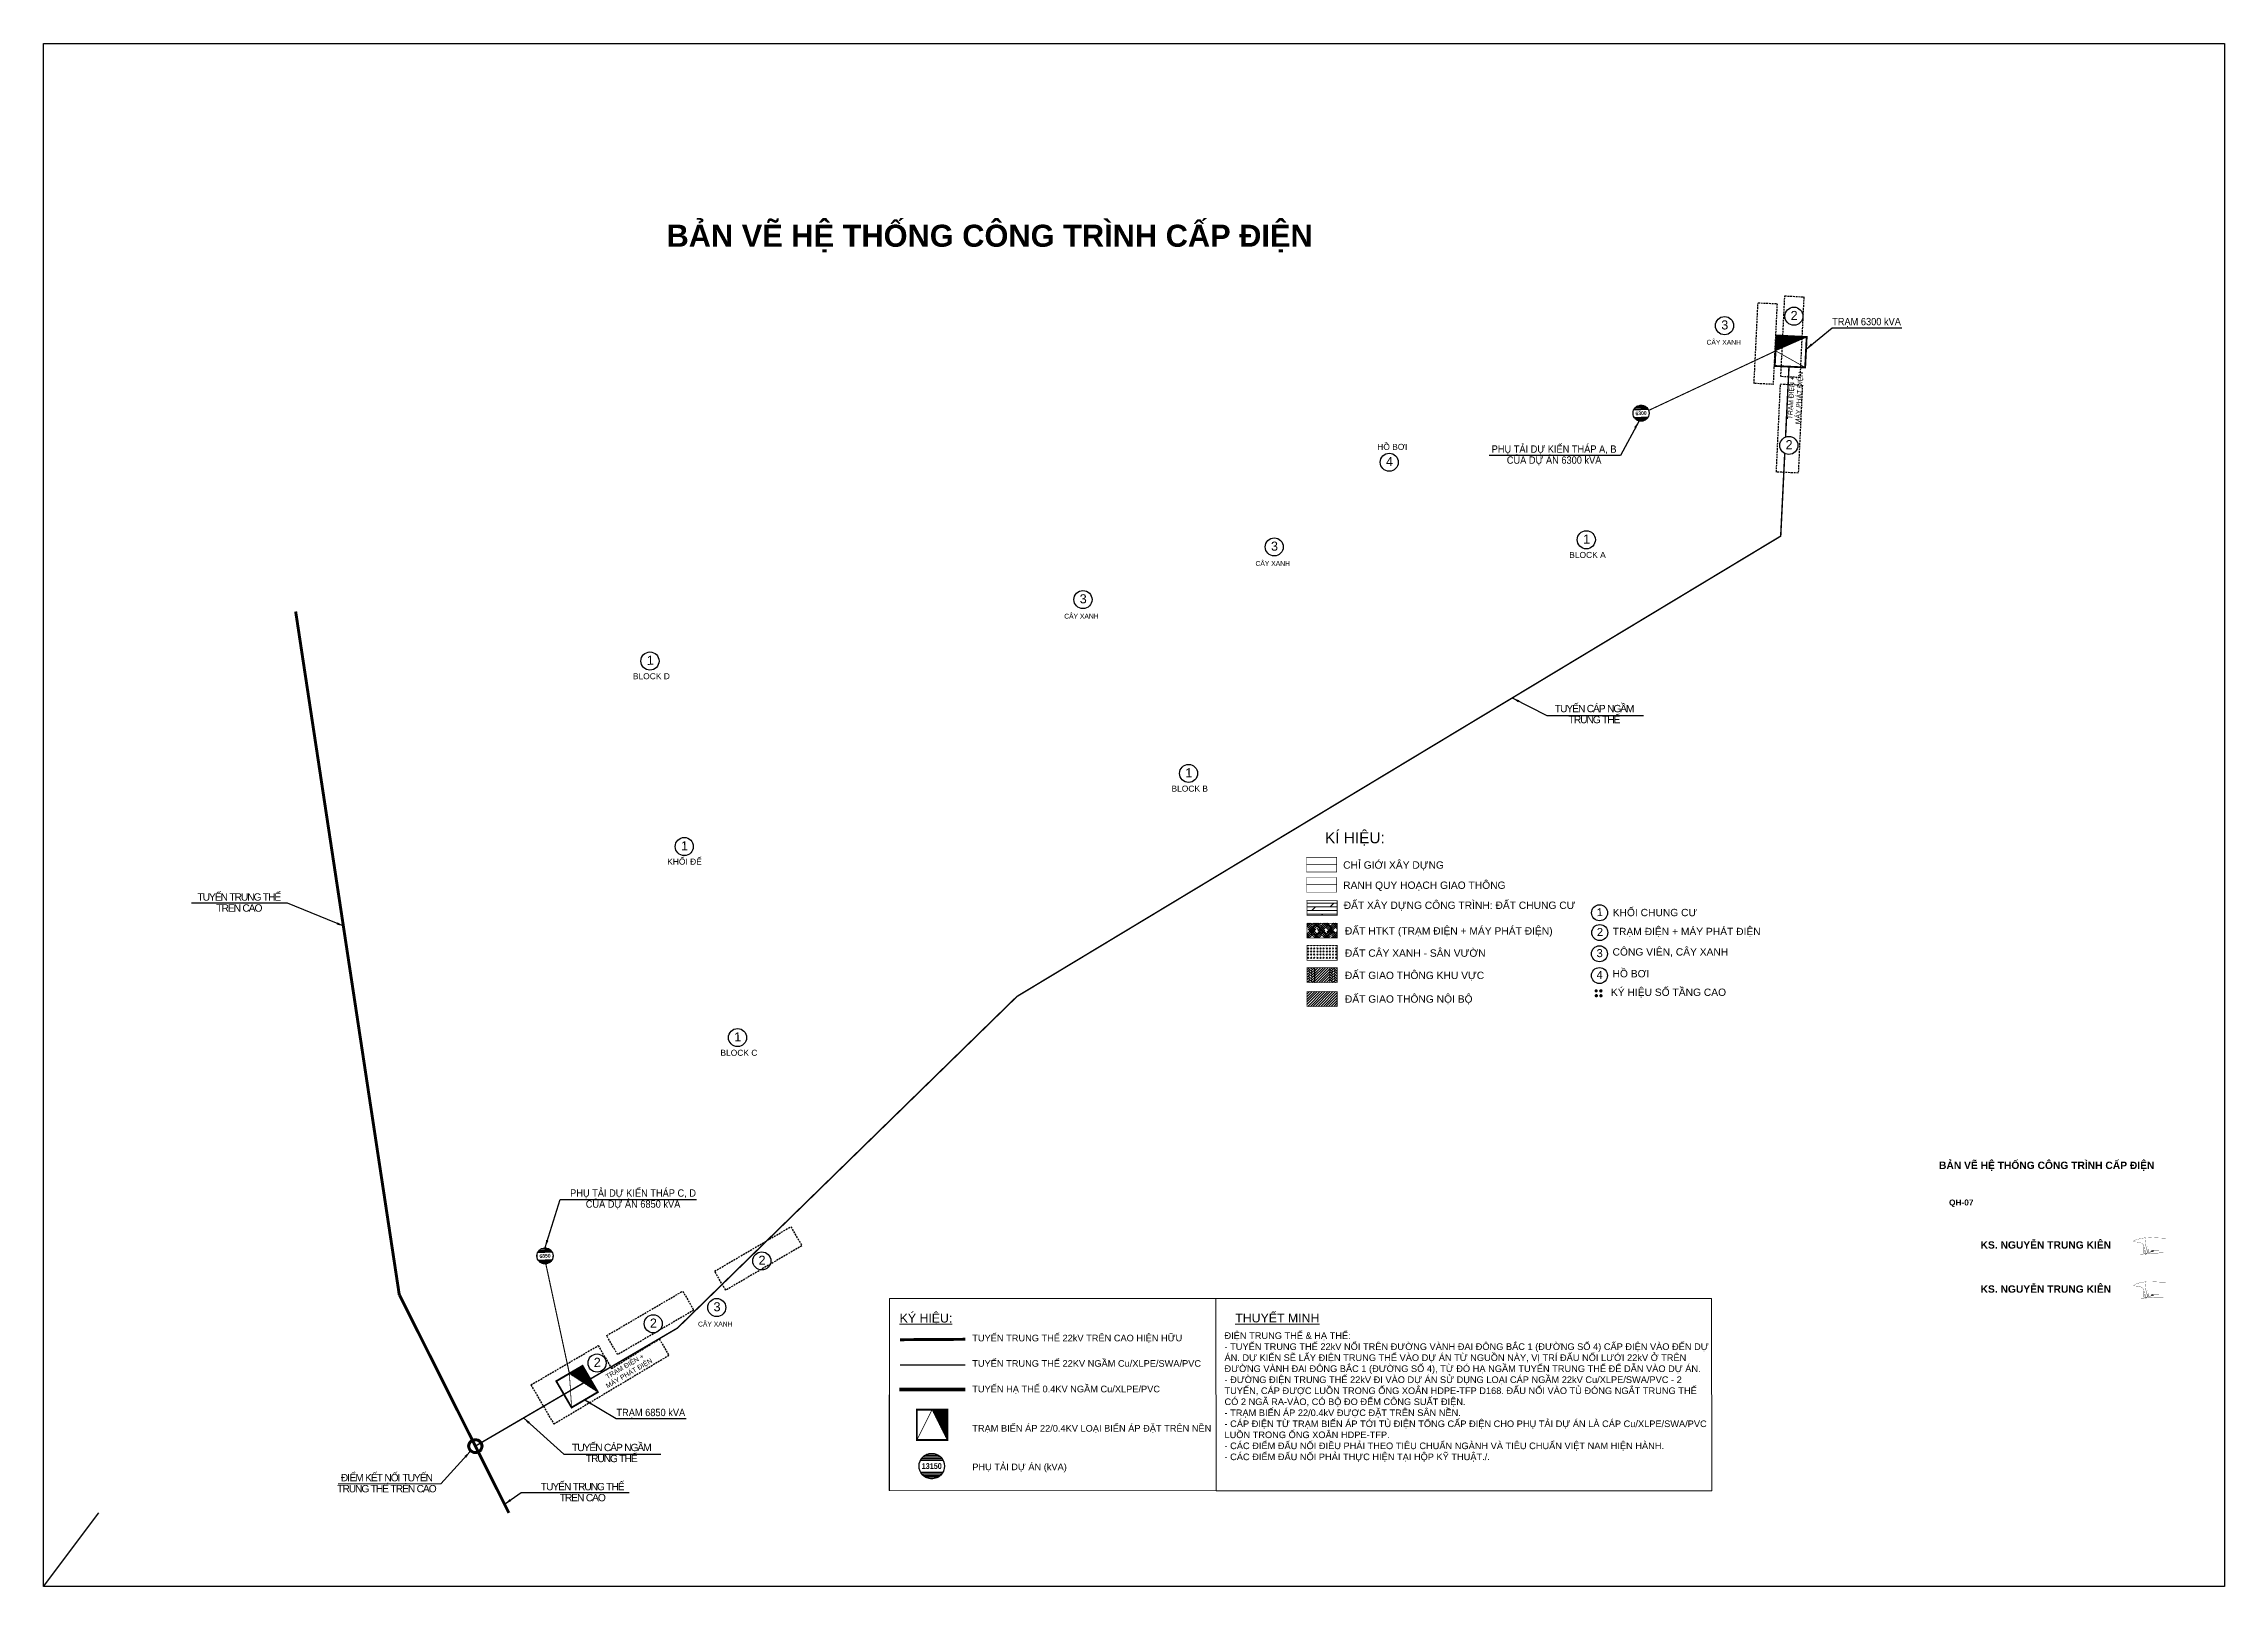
# Model space of a CAD drawing. Header units: inches. Extents: x 612567 to 612864, y 1207716 to 1207926.
import ezdxf
from ezdxf.enums import TextEntityAlignment as Align
from ezdxf.lldxf.tags import DXFTag

# ---------------------------------------------------------------- set-up
doc = ezdxf.new("R2010")
doc.units = ezdxf.units.IN
doc.header["$MEASUREMENT"] = 0
doc.set_wipeout_variables(frame=1)
for name, pattern in [('$0$HIDDEN', [0.375, 0.25, -0.125]), ('3-1', [4, 3, -1]), ('ACAD_ISO02W100', [15, 12, -3]), ('Dash', [6.35, 3.175, -3.175]), ('DASHDOTX2', [2, 1, -0.5, 0, -0.5]), ('DASHED', [0.75, 0.5, -0.25]), ('HIDDEN2', [4.7625, 3.175, -1.5875])]:
    doc.linetypes.add(name, pattern=pattern)
for name, color, linetype in [('0-Frame-text', 7, 'Continuous'), ('02-TEXT', 7, 'Continuous'), ('22KV', 1, 'DASHED'), ('3_Heavy line', 3, 'Continuous'), ('5L', 1, 'Continuous'), ('@.TUYEN TN THAI', 7, 'DASHDOTX2'), ('KHUNG LUI CONG TRINH', 7, 'Continuous'), ('TAD - TEXT', 7, 'Continuous'), ('TT.TAD - LANDMARK', 6, 'Continuous'), ('TT.TAD - LANDSCAPE - HATCH', 254, 'Continuous'), ('XREF-KHUNG A2-Songhong$0$TEXT KHUNG', 7, 'Continuous')]:
    doc.layers.add(name, color=color, linetype=linetype)
for name, color, linetype, lineweight in [('00-HACTH', 8, 'Continuous', 5), ('E-04', 252, '04DH', 5), ('E-TEXT', 172, 'Continuous', 15), ('GACH LAT', 8, 'Continuous', 5), ('Level 3', 7, 'Continuous', 0), ('QH', 5, '3-1', 30), ('QH_DAT_Cayxanhhanche', 94, 'ACAD_ISO02W100', 13), ('QH_DAT_CTHTKT_DuongGT', 251, 'ACAD_ISO02W100', 20), ('QH_DAT_CTHTKT_Hatangkhac', 199, 'ACAD_ISO02W100', 9), ('QH_DAT_NO_Nhaochungcu', 40, 'ACAD_ISO02W100', 13), ('QHDH_DAT_CTHTKT_DuongGT_CH', 251, 'ACAD_ISO02W100', 20)]:
    doc.layers.add(name, color=color, linetype=linetype, lineweight=lineweight)
doc.styles.add('arial', font='arial.ttf')
doc.styles.add('Khung ten 25062008$0$arial', font='arialbd.ttf', dxfattribs={"height": 2.5})
doc.styles.get("Standard").update_dxf_attribs({"font": 'arial.ttf'})
doc.styles.add('VNIHC', font='')
doc.styles.add('VNIHCB', font='')
doc.styles.add('XREF-KHUNG A2-Songhong$0$XR KHUNG 4TO A0 NOI DAI$0$Khung ten 25062008$0$arial', font='arialbd.ttf', dxfattribs={"height": 2.5})
doc.styles.get('VNIHC').set_extended_font_data('VNI-Helve-Condense')
doc.styles.get('VNIHCB').set_extended_font_data('VNI-Helve-Condense', bold=True)
doc.linetypes.add('04DH', pattern='A,15.184282,-3.785163,0.245393,-3.754607,0.245393,-3.785163,15.184282,-3.88722,["0,4kV",VNIHC,S=6,R=0,X=0,Y=-3],-22.15922', length=68.230723)
tags = doc.linetypes.add('22KV', pattern='A,1.34,-0.36,["22kV",arial,S=1.2,R=0,X=0,Y=-0.665],-4.1,1.34', length=7.14).pattern_tags.tags
tags[6] = DXFTag(74, 10)
doc.linetypes.add('DienNgam', pattern='A,0.5,-0.25,0,[130,ltypeshp.shx,S=0.15,R=-30,X=0,Y=0],-0.25,[130,ltypeshp.shx,S=0.15,R=-30,X=0,Y=0],0,-0.25,0.5,["22KV",Standard,S=0.2,R=0,X=0.15,Y=-0.05],-0.9', length=2.65)
doc.dimstyles.get("Standard").update_dxf_attribs({"dimtxt": 0.18, "dimasz": 0.18, "dimexe": 0.18, "dimexo": 0.0625, "dimgap": 0.09, "dimtad": 0, "dimtih": 1, "dimtoh": 1, "dimdec": 4, "dimzin": 0, "dimdsep": 46, "dimtxsty": 'Standard', "dimcen": 0.09, "dimadec": 0, "dimazin": 0, "dimtfac": 1, "dimtdec": 4, "dimtofl": 0, "dimtmove": 0, "dimatfit": 3, "dimfxl": 1, "dimtolj": 1, "dimtzin": 0, "dimarcsym": 0})
pattern_1 = [(45, (-613713.7546, -1204723.17035), (-0.176776695297, 0.176776695297), [])]
pattern_2 = [(45, (-194.52898, -2.8142), (0, 0.34745427), [0.7370618, -0.2456873]), (135, (-194.35525, -2.64048), (3e-17, 0.34745427), [0.7370618, -0.2456873])]

# ---------------------------------------------------------------- blocks, each defined once
blk = doc.blocks.new('CHU KI')
at = {"layer": '3_Heavy line', "color": 164, "linetype": 'Continuous', "const_width": 0.03}
blk.add_lwpolyline([(316.6, 50.08), (316.54, 49.41), (316.5, 48.95), (316.47, 48.74), (316.45, 48.55), (316.43, 48.39), (316.41, 48.24), (316.4, 48.13), (316.38, 48.06), (316.37, 48.02), (316.35, 48.02), (316.34, 48.07), (316.33, 48.16), (316.32, 48.3), (316.32, 48.45), (316.33, 48.74), (316.33, 48.88), (316.31, 49.01), (316.28, 49.13), (316.22, 49.23), (316.14, 49.32), (316.03, 49.39), (315.91, 49.45), (315.77, 49.49), (315.48, 49.54), (315.19, 49.56), (315.06, 49.58), (315, 49.61), (314.97, 49.63), (314.96, 49.66), (314.97, 49.69), (314.99, 49.72), (315.03, 49.75), (315.16, 49.81), (315.33, 49.87), (315.73, 49.98), (315.94, 50.03), (316.13, 50.07), (316.31, 50.1), (316.46, 50.12), (316.73, 50.15), (316.96, 50.15), (317.17, 50.16), (317.66, 50.14), (318.18, 50.11), (318.74, 50.09), (319.32, 50.07)], dxfattribs=at)
at = {"layer": '3_Heavy line', "color": 164, "linetype": 'Continuous', "const_width": 0.0424, "flags": 128}
for points in [[(315.88, 47.88), (317.26, 48.01), (317.56, 48.02), (318.46, 48.06), (318.99, 48.06)], [(316.78, 48.97), (316.74, 48.82), (316.7, 48.68), (316.68, 48.61), (316.66, 48.55), (316.65, 48.48), (316.63, 48.41), (316.61, 48.35), (316.6, 48.29), (316.59, 48.23), (316.58, 48.18), (316.57, 48.13), (316.56, 48.11), (316.56, 48.08), (316.55, 48.06), (316.55, 48.04), (316.55, 48.02), (316.54, 48), (316.54, 47.98), (316.54, 47.96), (316.54, 47.95), (316.54, 47.93), (316.54, 47.92), (316.54, 47.91), (316.54, 47.9), (316.54, 47.89), (316.55, 47.88), (316.55, 47.87), (316.55, 47.86), (316.56, 47.86), (316.56, 47.86), (316.57, 47.86), (316.58, 47.86), (316.58, 47.86), (316.59, 47.86), (316.6, 47.87), (316.61, 47.87), (316.62, 47.88), (316.63, 47.89), (316.64, 47.91), (316.65, 47.92), (316.67, 47.93), (316.68, 47.95), (316.7, 47.97), (316.71, 47.99), (316.73, 48), (316.75, 48.02), (316.76, 48.05), (316.8, 48.09), (316.84, 48.14), (316.88, 48.18), (316.92, 48.23), (316.94, 48.26), (316.96, 48.28), (316.97, 48.3), (316.99, 48.32), (317, 48.34), (317.01, 48.36), (317.02, 48.38), (317.03, 48.4), (317.03, 48.42), (317.03, 48.43), (317.03, 48.44), (317.03, 48.46), (317.02, 48.46), (317.02, 48.47), (317.01, 48.47), (317.01, 48.47), (317, 48.48), (316.99, 48.48), (316.98, 48.48), (316.97, 48.48), (316.95, 48.48), (316.93, 48.48), (316.9, 48.48), (316.88, 48.47), (316.86, 48.46), (316.85, 48.46), (316.84, 48.45), (316.83, 48.44), (316.83, 48.44), (316.82, 48.43), (316.82, 48.42), (316.81, 48.4), (316.8, 48.38), (316.8, 48.35), (316.8, 48.33), (316.8, 48.29), (316.8, 48.26), (316.81, 48.24), (316.81, 48.22), (316.82, 48.21), (316.83, 48.19), (316.85, 48.17), (316.86, 48.16), (316.88, 48.15), (316.9, 48.14), (316.92, 48.13), (316.94, 48.12), (316.96, 48.12), (316.99, 48.12), (317.01, 48.11), (317.04, 48.12), (317.06, 48.12), (317.09, 48.12), (317.12, 48.13), (317.14, 48.14), (317.17, 48.15), (317.19, 48.16), (317.22, 48.17), (317.24, 48.19), (317.27, 48.21), (317.29, 48.23), (317.31, 48.26), (317.33, 48.28), (317.35, 48.31), (317.36, 48.34), (317.38, 48.36), (317.38, 48.38), (317.39, 48.39), (317.39, 48.4), (317.4, 48.41), (317.4, 48.42), (317.41, 48.42), (317.41, 48.43), (317.41, 48.43), (317.41, 48.44), (317.41, 48.43), (317.41, 48.43), (317.41, 48.43), (317.4, 48.42), (317.4, 48.41), (317.39, 48.4), (317.39, 48.39), (317.38, 48.36), (317.37, 48.33), (317.36, 48.3), (317.35, 48.27), (317.34, 48.26), (317.34, 48.25), (317.34, 48.23), (317.33, 48.22), (317.33, 48.22), (317.33, 48.21), (317.33, 48.21), (317.33, 48.21), (317.33, 48.21), (317.33, 48.21), (317.34, 48.22), (317.34, 48.22), (317.35, 48.24), (317.35, 48.25), (317.36, 48.26), (317.36, 48.27), (317.39, 48.33), (317.39, 48.35), (317.4, 48.36), (317.4, 48.37), (317.41, 48.38), (317.41, 48.39), (317.41, 48.4), (317.42, 48.4), (317.42, 48.4), (317.41, 48.4), (317.41, 48.39), (317.41, 48.39), (317.4, 48.38), (317.4, 48.36), (317.39, 48.35), (317.38, 48.32), (317.37, 48.3), (317.37, 48.28), (317.37, 48.27), (317.37, 48.26), (317.37, 48.26), (317.37, 48.25), (317.38, 48.25), (317.39, 48.25), (317.4, 48.25), (317.41, 48.25), (317.42, 48.26), (317.43, 48.27), (317.44, 48.27), (317.47, 48.29), (317.49, 48.32), (317.5, 48.33), (317.51, 48.34), (317.52, 48.35), (317.53, 48.36), (317.53, 48.37), (317.54, 48.38), (317.54, 48.38), (317.54, 48.39), (317.53, 48.39), (317.53, 48.4), (317.52, 48.4), (317.51, 48.39), (317.5, 48.39), (317.48, 48.39), (317.47, 48.38), (317.46, 48.37), (317.45, 48.36), (317.44, 48.35), (317.44, 48.34), (317.43, 48.33), (317.43, 48.32), (317.43, 48.3), (317.43, 48.29), (317.43, 48.28), (317.43, 48.27), (317.43, 48.26), (317.44, 48.25), (317.44, 48.25), (317.45, 48.25), (317.46, 48.24), (317.46, 48.25), (317.47, 48.25), (317.48, 48.25), (317.49, 48.26), (317.5, 48.26), (317.51, 48.27), (317.52, 48.28), (317.53, 48.29), (317.54, 48.31), (317.56, 48.34), (317.57, 48.36), (317.58, 48.38), (317.58, 48.39), (317.58, 48.41), (317.58, 48.42), (317.58, 48.42), (317.59, 48.43), (317.59, 48.43), (317.59, 48.43), (317.6, 48.43), (317.6, 48.43), (317.61, 48.42), (317.62, 48.41), (317.62, 48.4), (317.62, 48.4), (317.62, 48.39), (317.62, 48.39), (317.62, 48.38), (317.61, 48.36), (317.61, 48.35), (317.59, 48.32), (317.58, 48.29), (317.58, 48.27), (317.57, 48.26), (317.57, 48.26), (317.57, 48.25), (317.56, 48.25), (317.56, 48.25), (317.56, 48.25), (317.56, 48.25), (317.56, 48.25), (317.56, 48.26), (317.56, 48.26), (317.57, 48.27), (317.57, 48.28), (317.57, 48.29), (317.58, 48.31), (317.59, 48.32), (317.6, 48.33), (317.61, 48.36), (317.62, 48.37), (317.63, 48.37), (317.64, 48.38), (317.64, 48.39), (317.65, 48.39), (317.65, 48.39), (317.65, 48.39), (317.65, 48.38), (317.65, 48.37), (317.65, 48.36), (317.65, 48.35), (317.64, 48.34), (317.64, 48.32), (317.63, 48.29), (317.62, 48.28), (317.61, 48.26), (317.61, 48.25), (317.61, 48.25), (317.6, 48.24), (317.6, 48.24), (317.6, 48.24), (317.6, 48.25), (317.6, 48.25), (317.6, 48.25), (317.61, 48.26), (317.61, 48.27), (317.62, 48.28), (317.63, 48.29), (317.63, 48.3), (317.64, 48.3), (317.66, 48.31), (317.7, 48.33), (317.74, 48.34), (317.78, 48.35), (317.82, 48.36), (317.86, 48.37), (317.9, 48.38), (317.95, 48.38), (317.99, 48.39), (318.03, 48.39), (318.08, 48.39), (318.12, 48.39), (318.21, 48.39), (318.3, 48.38), (318.39, 48.38)]]:
    blk.add_lwpolyline(points, dxfattribs=at)
blk = doc.blocks.new('LOAD')
at = {"ltscale": 0.6}
blk.add_wipeout([(13.2, 0), (13.1, 1.3), (13, 2.6), (12.6, 3.8), (12.2, 5.1), (11.7, 6.2), (11, 7.3), (10.2, 8.4), (9.3, 9.3), (8.4, 10.2), (7.3, 11), (6.2, 11.7), (5.1, 12.2), (3.8, 12.6), (2.6, 13), (1.3, 13.1), (0, 13.2), (-1.3, 13.1), (-2.6, 13), (-3.8, 12.6), (-5.1, 12.2), (-6.2, 11.7), (-7.3, 11), (-8.4, 10.2), (-9.3, 9.3), (-10.2, 8.4), (-11, 7.3), (-11.7, 6.2), (-12.2, 5.1), (-12.6, 3.8), (-13, 2.6), (-13.1, 1.3), (-13.2, 0), (-13.1, -1.3), (-13, -2.6), (-12.6, -3.8), (-12.2, -5.1), (-11.7, -6.2), (-11, -7.3), (-10.2, -8.4), (-9.3, -9.3), (-8.4, -10.2), (-7.3, -11), (-6.2, -11.7), (-5.1, -12.2), (-3.8, -12.6), (-2.6, -13), (-1.3, -13.1), (0, -13.2), (1.3, -13.1), (2.6, -13), (3.8, -12.6), (5.1, -12.2), (6.2, -11.7), (7.3, -11), (8.4, -10.2), (9.3, -9.3), (10.2, -8.4), (11, -7.3), (11.7, -6.2), (12.2, -5.1), (12.6, -3.8), (13, -2.6), (13.1, -1.3)], dxfattribs=at).dxf.layer = 'E-TEXT'
at = {"layer": 'E-TEXT', "color": 7, "lineweight": 25, "ltscale": 10}
for p, q in [((-11.6, 6.3), (11.6, 6.3)), ((-10.5, 8), (10.5, 8)), ((-9, 9.6), (9, 9.6)), ((-6.8, 11.3), (6.8, 11.3)), ((-11.6, -6.3), (11.6, -6.3)), ((-10.5, -8), (10.5, -8)), ((-9, -9.6), (9, -9.6)), ((-6.8, -11.3), (6.8, -11.3))]:
    blk.add_line(p, q, dxfattribs=at)
at = {"layer": 'E-TEXT', "ltscale": 0.6}
blk.add_lwpolyline([(13.2, 0), (13.1, 1.3), (13, 2.6), (12.6, 3.8), (12.2, 5.1), (11.7, 6.2), (11, 7.3), (10.2, 8.4), (9.3, 9.3), (8.4, 10.2), (7.3, 11), (6.2, 11.7), (5.1, 12.2), (3.8, 12.6), (2.6, 13), (1.3, 13.1), (0, 13.2), (-1.3, 13.1), (-2.6, 13), (-3.8, 12.6), (-5.1, 12.2), (-6.2, 11.7), (-7.3, 11), (-8.4, 10.2), (-9.3, 9.3), (-10.2, 8.4), (-11, 7.3), (-11.7, 6.2), (-12.2, 5.1), (-12.6, 3.8), (-13, 2.6), (-13.1, 1.3), (-13.2, 0), (-13.1, -1.3), (-13, -2.6), (-12.6, -3.8), (-12.2, -5.1), (-11.7, -6.2), (-11, -7.3), (-10.2, -8.4), (-9.3, -9.3), (-8.4, -10.2), (-7.3, -11), (-6.2, -11.7), (-5.1, -12.2), (-3.8, -12.6), (-2.6, -13), (-1.3, -13.1), (0, -13.2), (1.3, -13.1), (2.6, -13), (3.8, -12.6), (5.1, -12.2), (6.2, -11.7), (7.3, -11), (8.4, -10.2), (9.3, -9.3), (10.2, -8.4), (11, -7.3), (11.7, -6.2), (12.2, -5.1), (12.6, -3.8), (13, -2.6), (13.1, -1.3)], close=True, dxfattribs=at)
at = {"layer": 'E-TEXT', "color": 7, "lineweight": 25, "ltscale": 10}
blk.add_circle((0, 0), 13.2, dxfattribs=at)
at = {"layer": 'E-TEXT', "ltscale": 20, "style": 'VNIHCB'}
blk.add_attdef('00', text='', height=6, dxfattribs=at).set_placement((0, 0), align=Align.MIDDLE_CENTER)
blk = doc.blocks.new('TEN HANG MUC')
at = {"color": 6}
blk.add_wipeout([(2345, 1911), (1660, 2528), (786, 2917), (19, 3016), (-923, 2865), (-1651, 2509), (-2252, 1976), (-2569, 1533), (-2837, 936), (-2949, 453), (-2970, -243), (-2929, -539), (-2770, -1090), (-2597, -1452), (-2206, -1997), (-1798, -2371), (-1275, -2690), (-877, -2847), (-443, -2948), (19, -2984), (679, -2910), (1121, -2774), (1620, -2521), (2070, -2173), (2418, -1785), (2615, -1487), (2815, -1069), (2950, -625), (3019, 16), (2939, 706), (2780, 1190), (2523, 1668)], dxfattribs=at).dxf.layer = '02-TEXT'
at = {"layer": '02-TEXT', "color": 6}
blk.add_circle((19, 16), 3000, dxfattribs=at)
at = {"layer": '02-TEXT', "color": 6, "linetype": 'Continuous', "style": 'arial'}
blk.add_attdef('A', text='', height=3000, dxfattribs=at).set_placement((100, -1243), align=Align.CENTER)
blk = doc.blocks.new('5E45666')
at = {"layer": 'GACH LAT'}
h = blk.add_hatch(dxfattribs=at)
h.set_pattern_fill('AR-HBONE', color=256, scale=0.002418)
h.set_pattern_definition(pattern_2)
h.paths.add_polyline_path([(2.99, 13.91), (1.98, 13.91), (1.98, 11.91), (2.99, 11.91)])
h = blk.add_hatch(dxfattribs=at)
h.set_pattern_fill('AR-HBONE', color=256, scale=0.002418)
h.set_pattern_definition(pattern_2)
h.paths.add_polyline_path([(6.04, 13.91), (5.03, 13.91), (5.03, 11.91), (6.04, 11.91)])
at = {"layer": 'QH_DAT_Cayxanhhanche'}
h = blk.add_hatch(dxfattribs=at)
h.set_pattern_fill('GOST_GLASS', color=256, scale=0.05)
h.set_pattern_definition([(45, (-613713.7546, -1204723.17035), (0.42426406871, 0), [0.25, -0.35]), (45, (-613713.64853, -1204723.17035), (0.42426406871, 0), [0.1, -0.5]), (45, (-613713.7546, -1204723.06428), (0.42426406871, 0), [0.1, -0.5])])
h.paths.add_polyline_path([(6.04, 14.93), (1.93, 14.93), (1.93, 16.94), (6.04, 16.94)])
at = {"layer": 'QH_DAT_CTHTKT_DuongGT', "linetype": 'Continuous'}
h = blk.add_hatch(dxfattribs=at)
h.set_pattern_fill('ANSI31', color=256, scale=2)
h.set_pattern_definition(pattern_1)
h.paths.add_polyline_path([(2.99, 13.91), (2.99, 11.91), (5.03, 11.91), (5.03, 13.91)])
h = blk.add_hatch(dxfattribs=at)
h.set_pattern_fill('ANSI31', color=256, scale=2)
h.set_pattern_definition(pattern_1)
h.paths.add_polyline_path([(1.93, 10.66), (1.93, 8.65), (6.04, 8.65), (6.04, 10.66)])
at = {"layer": 'QH_DAT_CTHTKT_Hatangkhac', "linetype": 'Continuous', "ltscale": 0.01}
h = blk.add_hatch(dxfattribs=at)
h.set_pattern_fill('HOUND', color=256, scale=3, angle=45)
h.set_pattern_definition([(45, (-613713.7546, -1204720.14355), (0.397747564417, 0.662912607362), [3, -1.5]), (135, (-613713.7546, -1204720.14355), (0.397747564417, -0.662912607362), [3, -1.5])])
h.paths.add_polyline_path([(6.04, 17.96), (1.93, 17.96), (1.93, 19.96), (6.04, 19.96)])
at = {"layer": 'QH_DAT_NO_Nhaochungcu', "linetype": 'Continuous'}
h = blk.add_hatch(dxfattribs=at)
h.set_pattern_fill('DOLMIT', color=256, scale=2, style=0)
h.set_pattern_definition([(0, (-613713.7546, -1204721.4754), (0, 0.5), []), (45, (-613713.7546, -1204721.4754), (-0.9999999983, 0.9999999983), [0.7071067812, -1.4142135624])])
h.paths.add_polyline_path([(6.04, 21.04), (1.93, 21.04), (1.93, 23.05), (6.04, 23.05)])
at = {"color": 4, "linetype": 'Continuous', "ltscale": 5, "const_width": 0.227, "elevation": 11.55, "flags": 128}
for points in [[(41.21, 10.77, 1), (41.43, 10.75, 1)], [(41.23, 10.11, 1), (41.45, 10.09, 1)], [(41.84, 10.77, 1), (42.07, 10.75, 1)], [(41.86, 10.1, 1), (42.08, 10.09, 1)]]:
    blk.add_lwpolyline(points, format="xyb", close=True, dxfattribs=at)
at = {"layer": '00-HACTH', "elevation": -0.2}
for points in [[(2.99, 13.85), (2.99, 11.85)], [(5.03, 13.91), (5.03, 11.91)]]:
    blk.add_lwpolyline(points, dxfattribs=at)
at = {"layer": 'KHUNG LUI CONG TRINH', "linetype": 'Dash', "lineweight": 25, "ltscale": 0.1, "const_width": 0.1}
blk.add_lwpolyline([(1.86, 27.94), (5.97, 27.94)], dxfattribs=at)
at = {"layer": 'QH', "linetype": 'ACAD_ISO02W100', "ltscale": 0.1, "const_width": 0.106}
blk.add_lwpolyline([(1.86, 25.2), (5.97, 25.2)], dxfattribs=at)
at = {"layer": 'QH_DAT_Cayxanhhanche', "ltscale": 0.075, "const_width": 0.1}
blk.add_lwpolyline([(6.04, 14.93), (1.93, 14.93), (1.93, 16.94), (6.04, 16.94)], close=True, dxfattribs=at)
at = {"layer": 'QH_DAT_CTHTKT_Hatangkhac', "ltscale": 0.075, "const_width": 0.1, "elevation": 0.2}
blk.add_lwpolyline([(6.04, 17.96), (1.93, 17.96), (1.93, 19.96), (6.04, 19.96)], close=True, dxfattribs=at)
at = {"layer": 'QH_DAT_NO_Nhaochungcu', "linetype": 'HIDDEN2', "ltscale": 0.3, "const_width": 0.1}
blk.add_lwpolyline([(6.04, 21.04), (1.93, 21.04), (1.93, 23.05), (6.04, 23.05)], close=True, dxfattribs=at)
at = {"layer": 'QHDH_DAT_CTHTKT_DuongGT_CH', "ltscale": 0.05, "const_width": 0.1, "elevation": -0.2}
for points in [[(6.04, 11.91), (1.93, 11.91), (1.93, 13.91), (6.04, 13.91)], [(6.04, 8.65), (1.93, 8.65), (1.93, 10.66), (6.04, 10.66)]]:
    blk.add_lwpolyline(points, close=True, dxfattribs=at)
at = {"layer": 'TT.TAD - LANDSCAPE - HATCH', "color": 0, "linetype": 'Continuous', "const_width": 0.0605}
for points in [[(5.97, 26.94), (1.86, 26.94), (1.86, 28.94), (5.97, 28.94)], [(5.97, 24.19), (1.86, 24.19), (1.86, 26.2), (5.97, 26.2)]]:
    blk.add_lwpolyline(points, close=True, dxfattribs=at)
at = {"layer": 'TT.TAD - LANDMARK', "linetype": 'Continuous', "xscale": 0.0003627272727272727, "yscale": 0.0003627272727272727, "zscale": 0.0003627272727272727, "rotation": 0.8617172174704556}
for p, values in [((41.78, 21.38, 11.55), {'A': '1'}), ((41.76, 15.8, 11.55), {'A': '3'})]:
    blk.add_blockref('TEN HANG MUC', p, dxfattribs=at).add_auto_attribs(values)
at = {"layer": 'TAD - TEXT', "linetype": 'Continuous', "ltscale": 5, "style": 'arial'}
for s, p in [('CHỈ GIỚI XÂY DỰNG', (6.86, 27.39)), ('RANH QUY HOẠCH GIAO THÔNG', (6.86, 24.64)), ('ĐẤT HTKT (TRẠM ĐIỆN + MÁY PHÁT ĐIỆN)', (7.1, 18.42)), ('ĐẤT CÂY XANH - SÂN VƯỜN', (7.1, 15.4, -0.2)), ('ĐẤT GIAO THÔNG KHU VỰC', (7.1, 12.37, -0.2)), ('ĐẤT GIAO THÔNG NỘI BỘ', (7.1, 9.15, -0.2)), ('KÝ HIỆU SỐ TẦNG CAO', (43.33, 10.07, 11.55))]:
    blk.add_text(s, height=1, dxfattribs=at).set_placement(p)
at = {"layer": 'TAD - TEXT', "linetype": 'Continuous', "ltscale": 5, "attachment_point": 1, "style": 'arial'}
for s, insert, char_height, width in [('KÍ HIỆU: ', (4.38, 32.35), 1.5, 30.7682), ('ĐẤT XÂY DỰNG CÔNG TRÌNH: ĐẤT CHUNG CƯ ', (6.93, 22.91), 1, 33.6819)]:
    blk.add_mtext(s, dxfattribs=dict(at, insert=insert, char_height=char_height, width=width))
at = {"layer": 'TAD - TEXT', "linetype": 'Continuous', "ltscale": 5, "style": 'arial'}
for s, p in [('KHỐI CHUNG CƯ', (43.57, 20.92, 11.55)), ('CÔNG VIÊN, CÂY XANH', (43.55, 15.56, 11.55))]:
    blk.add_text(s, height=1, dxfattribs=at).set_placement(p)
at = {"layer": 'TT.TAD - LANDMARK', "linetype": 'Continuous', "xscale": 0.0003627272727272727, "yscale": 0.0003627272727272727, "zscale": 0.0003627272727272727, "rotation": 0.8617172174704556}
for p, values in [((41.8, 18.68, 11.55), {'A': '2'}), ((41.76, 12.84, 11.55), {'A': '4'})]:
    blk.add_blockref('TEN HANG MUC', p, dxfattribs=at).add_auto_attribs(values)
at = {"layer": 'TAD - TEXT', "linetype": 'Continuous', "ltscale": 5, "style": 'arial'}
for s, p in [('TRẠM ĐIỆN + MÁY PHÁT ĐIỆN', (43.58, 18.34, 11.55)), ('HỒ BƠI', (43.55, 12.6, 11.55))]:
    blk.add_text(s, height=1, dxfattribs=at).set_placement(p)
blk = doc.blocks.new('KHOI XD1')
at = {"layer": 'Defpoints', "color": 7, "true_color": 0xffffff}
blk.add_line((613985.62, 1204720.97, 0), (613993.12, 1204730.97, 0), dxfattribs=at)
at = {"layer": 'TT.TAD - LANDMARK', "linetype": 'Continuous', "xscale": 0.0004103999999999999, "yscale": 0.0004103999999999999, "zscale": 0.0004103999999999999, "rotation": 0.8617172174704556}
for p, values in [((614214.53, 1204892.57), {'A': '3'}), ((614223.98, 1204893.86, 98), {'A': '2'}), ((614223.29, 1204876.27, 98), {'A': '2'}), ((614168.87, 1204873.98, 98), {'A': '4'}), ((614153.21, 1204862.46), {'A': '3'}), ((614195.71, 1204863.42, 98), {'A': '1'}), ((614127.16, 1204855.29), {'A': '3'}), ((614068.19, 1204846.92, 0), {'A': '1'}), ((614141.54, 1204831.62, 98), {'A': '1'}), ((614072.86, 1204821.67), {'A': '1'}), ((614080.11, 1204795.66), {'A': '1'}), ((614083.42, 1204765.26, 98), {'A': '2'}), ((614077.29, 1204758.92), {'A': '3'}), ((614068.63, 1204756.7, 98), {'A': '2'}), ((614060.98, 1204751.36, 98), {'A': '2'})]:
    blk.add_blockref('TEN HANG MUC', p, dxfattribs=at).add_auto_attribs(values)
at = {"layer": 'TAD - TEXT', "insert": (614222.88, 1204876.24, 78.4), "char_height": 0.6566, "width": 13.0364, "attachment_point": 1, "rotation": 86.5406, "style": 'arial'}
blk.add_mtext('\\pi3.63656;TRẠM ĐIỆN +\\P\\pi3.02202;MÁY PHÁT ĐIỆN', dxfattribs=at)
at = {"layer": 'TAD - TEXT', "linetype": 'Continuous', "ltscale": 5, "style": 'arial'}
for s, height, p in [('CÂY XANH', 0.657, (614212.09, 1204889.99, 78.4)), ('HỒ BƠI', 0.821, (614167.24, 1204875.67, 98)), ('CÂY XANH', 0.657, (614150.66, 1204859.88, 78.4)), ('BLOCK A', 0.821, (614193.39, 1204860.96, 98)), ('CÂY XANH', 0.657, (614124.61, 1204852.7, 78.4)), ('BLOCK D', 0.821, (614065.87, 1204844.45, 0)), ('BLOCK B', 0.821, (614139.22, 1204829.15, 98)), ('KHỐI ĐẾ', 0.821, (614070.54, 1204819.21)), ('BLOCK C', 0.821, (614077.79, 1204793.19)), ('CÂY XANH', 0.657, (614074.74, 1204756.34, 78.4))]:
    blk.add_text(s, height=height, dxfattribs=at).set_placement(p)
at = {"layer": 'TAD - TEXT', "insert": (614058.93, 1204747.9, 78.4), "char_height": 0.6566, "width": 13.0364, "attachment_point": 1, "rotation": 30.2307, "style": 'arial'}
blk.add_mtext('\\pi3.63656;TRẠM ĐIỆN +\\P\\pi3.02202;MÁY PHÁT ĐIỆN', dxfattribs=at)
blk = doc.blocks.new('HTCT DIEN')
at = {"ltscale": 20, "extrusion": (-4.68667e-10, -1.44804e-09, 1)}
h = blk.add_hatch(dxfattribs=at)
h.set_pattern_fill('LINE', color=1, angle=87.1997, style=0)
h.set_pattern_definition([(87.199720833, (1787389.02497, 532838.1427), (-0.124850737414, 0.006106829546), [])])
h.paths.add_polyline_path([(614010.83, 1204882.6), (614010.94, 1204884.68), (614015.08, 1204884.47)])
at = {"ltscale": 20, "extrusion": (-1.46921e-09, -3.97364e-10, 1)}
h = blk.add_hatch(dxfattribs=at)
h.set_pattern_fill('LINE', color=1, angle=30.2685, style=0)
h.set_pattern_definition([(30.268473578, (690910.23697, -145264.5181), (-0.063006559102, 0.107959128887), [])])
h.paths.add_polyline_path([(613846.57, 1204743.38), (613848.36, 1204744.43), (613850.45, 1204740.85)])
at = {"layer": '22KV', "linetype": 'ByBlock', "ltscale": 3}
h = blk.add_hatch(color=220, dxfattribs=at)
h.dxf.hatch_style = 1
edge = h.paths.add_edge_path()
edge.add_arc((613833.76, 1204733.5), 1.01, 0, 360)
edge = h.paths.add_edge_path(flags=17)
edge.add_arc((613833.76, 1204733.5), 0.782, 0, 360)
at = {"color": 1, "linetype": 'ByBlock', "extrusion": (-4.68667e-10, -1.44804e-09, 1), "const_width": 0.25}
blk.add_lwpolyline([(614014.87, 1204880.33), (614015.08, 1204884.47), (614010.94, 1204884.68), (614010.73, 1204880.53)], close=True, dxfattribs=at)
at = {"color": 1, "linetype": 'ByBlock', "extrusion": (-4.68667e-10, -1.44804e-09, 1), "const_width": 0.1, "elevation": 0}
blk.add_lwpolyline([(614014.87, 1204880.33), (614015.08, 1204884.47), (614010.83, 1204882.6)], close=True, dxfattribs=at)
at = {"color": 1, "linetype": 'ByBlock', "extrusion": (-1.46921e-09, -3.97364e-10, 1), "elevation": 0}
for points, const_width in [([(613846.87, 1204738.75), (613850.45, 1204740.85), (613848.36, 1204744.43), (613844.78, 1204742.34)], 0.25), ([(613846.87, 1204738.75), (613850.45, 1204740.85), (613846.57, 1204743.38)], 0.1)]:
    blk.add_lwpolyline(points, close=True, dxfattribs=dict(at, const_width=const_width))
at = {"layer": '22KV', "linetype": 'DienNgam', "ltscale": 3, "const_width": 0.2}
for points in [[(613849.41, 1204742.63), (613861.28, 1204749.56), (613907.52, 1204794.7), (614011.54, 1204857.37), (614012.67, 1204880.44)], [(613833.76, 1204733.5), (613849.41, 1204742.63)]]:
    blk.add_lwpolyline(points, dxfattribs=at)
at = {"layer": '22KV', "color": 220, "linetype": 'ByBlock', "ltscale": 3}
for radius in [1.01, 0.782]:
    blk.add_circle((613833.76, 1204733.5), radius, dxfattribs=at)
at = {"layer": '@.TUYEN TN THAI', "color": 6, "linetype": '22KV', "lineweight": 60, "ltscale": 0.5, "const_width": 0.4, "flags": 128}
for points in [[(613809.29, 1204847.11), (613823.41, 1204754.05)], [(613823.44, 1204754.05), (613838.33, 1204724.41)]]:
    blk.add_lwpolyline(points, dxfattribs=at)
at = {"layer": 'E-04', "xscale": 0.08263438866131344, "yscale": 0.08263438866131344, "zscale": 0.08263438866131344, "rotation": 2.873713151941739}
blk.add_blockref('LOAD', (613843.25, 1204759.39), dxfattribs=at).add_auto_attribs({'00': '6850'})
at = {"layer": '@.TUYEN TN THAI', "char_height": 1, "attachment_point": 5, "line_spacing_factor": 0.9, "style": 'arial'}
for s, insert, width, rotation in [('{\\W0.9;TRẠM 6300 kVA }', (614023.23, 1204886.46, 13.76), 16.5441, 0), ('{\\W0.9;PHỤ TẢI DỰ KIẾN THÁP A, B\\PCỦA DỰ ÁN 6300 kVA}', (613980.68, 1204868.36), 17.5178, 0), ('{\\T0.85;TUYẾN CÁP NGẦM TRUNG THẾ}', (613986.11, 1204833.14, 13.76), 15.1075, 360), ('{\\T0.85;TUYẾN TRUNG THẾ\\PTRÊN CAO}', (613801.54, 1204807.49), 15.1075, 360), ('{\\W0.9;PHỤ TẢI DỰ KIẾN THÁP C, D\\PCỦA DỰ ÁN 6850 kVA}', (613855.24, 1204767.09, 13.76), 17.5178, 0), ('{\\W0.9;TRẠM 6850 kVA }', (613857.66, 1204737.97, 13.76), 16.5441, 0), ('{\\T0.85;TUYẾN CÁP NGẦM TRUNG THẾ}', (613852.26, 1204732.56, 13.76), 15.1075, 360), ('{\\T0.85;ĐIỂM KẾT NỐI TUYẾN \\PTRUNG THẾ TRÊN CAO}', (613821.64, 1204728.45), 19.2971, 0), ('{\\T0.85;TUYẾN TRUNG THẾ\\PTRÊN CAO}', (613848.31, 1204727.23), 15.1075, 0)]:
    blk.add_mtext(s, dxfattribs=dict(at, insert=insert, width=width, rotation=rotation))
at = {"layer": '@.TUYEN TN THAI', "linetype": 'ByBlock'}
for points in [[(614015, 1204882.82), (614018.53, 1204885.74), (614028.04, 1204885.74)], [(613974.97, 1204835.34), (613979.68, 1204832.96), (613992.86, 1204832.96)], [(613815.87, 1204804.27), (613808.17, 1204807.42), (613795.12, 1204807.42)], [(613848.66, 1204739.8), (613852.96, 1204737.25), (613862.47, 1204737.25)], [(613840.33, 1204737.33), (613845.83, 1204732.38), (613859.01, 1204732.38)], [(613833.07, 1204732.77), (613829.04, 1204728.38), (613815.1, 1204728.3)], [(613837.74, 1204725.58), (613840, 1204727.17), (613854.73, 1204727.17)]]:
    blk.add_leader(points, dimstyle='Standard', override={"dimasz": 1, "dimgap": 0.09, "dimtad": 0}, dxfattribs=at)
at = {"layer": 'E-04', "color": 170, "linetype": '04DH', "ltscale": 0.1, "const_width": 0.15, "flags": 128}
blk.add_lwpolyline([(613843.36, 1204758.31), (613846.56, 1204743.42)], dxfattribs=at)
at = {"layer": 'E-04', "xscale": 0.08263438866131344, "yscale": 0.08263438866131344, "zscale": 0.08263438866131344, "rotation": 2.873713151941739}
blk.add_blockref('LOAD', (613992.52, 1204874.1), dxfattribs=at).add_auto_attribs({'00': '6300'})
at = {"layer": '@.TUYEN TN THAI', "linetype": 'ByBlock'}
blk.add_leader([(613843.26, 1204760.55), (613845.32, 1204767.06), (613863.87, 1204767.07)], dimstyle='Standard', override={"dimasz": 1, "dimgap": 0.09, "dimtad": 0}, dxfattribs=at)
at = {"layer": 'E-04', "color": 170, "linetype": '04DH', "ltscale": 0.1, "const_width": 0.15, "flags": 128}
blk.add_lwpolyline([(613993.54, 1204874.47), (614010.81, 1204882.56)], dxfattribs=at)
at = {"layer": '@.TUYEN TN THAI', "linetype": 'ByBlock'}
blk.add_leader([(613992.2, 1204872.99), (613989.71, 1204868.36), (613971.85, 1204868.36)], dimstyle='Standard', override={"dimasz": 1, "dimgap": 0.09, "dimtad": 0}, dxfattribs=at)

msp = doc.modelspace()

# ---------------------------------------------------------------- linework, layer by layer
at = {"layer": 'Defpoints', "color": 7, "true_color": 0xffffff}
msp.add_lwpolyline([(612863.52, 1207715.52), (612566.52, 1207715.52), (612566.52, 1207925.52), (612863.52, 1207925.52)], close=True, dxfattribs=at)

# ---------------------------------------------------------------- block references
for p in [(612536.21, 1207712.84), (612536.21, 1207706.84)]:
    msp.add_blockref('CHU KI', p)

# ---------------------------------------------------------------- texts
at = {"layer": '0-Frame-text', "color": 10, "style": 'Khung ten 25062008$0$arial'}
msp.add_text('BẢN VẼ HỆ THỐNG CÔNG TRÌNH CẤP ĐIỆN ', height=1, dxfattribs=at).set_placement((612839.51, 1207772.33, 174.79), align=Align.CENTER)
msp.add_text('QH-07', height=0.81, dxfattribs=at).set_placement((612827.68, 1207767.77, 5.11), align=Align.MIDDLE_CENTER)
at = {"layer": '0-Frame-text', "color": 10, "insert": (612695.35, 1207900.87), "char_height": 3, "width": 164.2558, "attachment_point": 2, "style": 'Khung ten 25062008$0$arial'}
msp.add_mtext('BẢN VẼ HỆ THỐNG CÔNG TRÌNH CẤP ĐIỆN', dxfattribs=at)
at = {"layer": 'XREF-KHUNG A2-Songhong$0$TEXT KHUNG', "style": 'XREF-KHUNG A2-Songhong$0$XR KHUNG 4TO A0 NOI DAI$0$Khung ten 25062008$0$arial'}
for p in [(612830.31, 1207761.49), (612830.31, 1207755.49)]:
    msp.add_text('KS. NGUYỄN TRUNG KIÊN', height=1, dxfattribs=at).set_placement(p)

# ---------------------------------------------------------------- next in the draw order: wipeouts: each hides what was drawn before it
msp.add_wipeout([(612681.71, 1207754.71), (612726.18, 1207754.69), (612726.22, 1207728.55), (612681.71, 1207728.54)])

# ---------------------------------------------------------------- next in the draw order: linework, layer by layer
at = {"layer": '22KV', "linetype": 'DienNgam', "ltscale": 3, "const_width": 0.203}
msp.add_lwpolyline([(612683.16, 1207745.64), (612692.03, 1207745.64)], dxfattribs=at)
at = {"layer": 'E-04', "color": 170, "linetype": '04DH', "ltscale": 0.1, "const_width": 0.506, "flags": 128}
msp.add_lwpolyline([(612683.04, 1207742.3), (612692.03, 1207742.3)], dxfattribs=at)
at = {"layer": 'Level 3'}
msp.add_lwpolyline([(612681.68, 1207728.55), (612726.22, 1207728.54), (612726.18, 1207754.69), (612681.71, 1207754.71)], close=True, dxfattribs=at)

# ---------------------------------------------------------------- next in the draw order: texts
at = {"layer": 'E-04', "color": 7, "style": 'arial'}
msp.add_text('%%UKÝ HIỆU:', height=1.2, dxfattribs=at).set_placement((612683.1, 1207751.43))
at = {"layer": 'TAD - TEXT', "linetype": 'Continuous', "ltscale": 5, "style": 'arial'}
for s, p in [('TUYẾN TRUNG THẾ 22kV TRÊN CAO HIỆN HỮU ', (612692.99, 1207748.87)), ('TUYẾN TRUNG THẾ 22KV NGẦM Cu/XLPE/SWA/PVC', (612692.99, 1207745.41)), ('TUYẾN HẠ THẾ 0.4KV NGẦM Cu/XLPE/PVC', (612692.99, 1207741.93)), ('TRẠM BIẾN ÁP 22/0.4KV LOẠI BIẾN ÁP ĐẶT TRÊN NỀN ', (612692.99, 1207736.58)), ('PHỤ TẢI DỰ ÁN (kVA)', (612692.99, 1207731.33))]:
    msp.add_text(s, height=0.9, dxfattribs=at).set_placement(p)

# ---------------------------------------------------------------- next in the draw order: block references
at = {"layer": 'E-04', "xscale": 0.1311675120066729, "yscale": 0.1311675120066729, "zscale": 0.1311675120066729}
msp.add_blockref('LOAD', (612687.47, 1207731.89), dxfattribs=at).add_auto_attribs({'00': '13150'})

# ---------------------------------------------------------------- next in the draw order: wipeouts: each hides what was drawn before it
msp.add_wipeout([(612726.18, 1207754.69), (612793.67, 1207754.69), (612793.7, 1207728.52), (612726.22, 1207728.54)])

# ---------------------------------------------------------------- next in the draw order: linework, layer by layer
at = {"layer": 'Level 3'}
msp.add_lwpolyline([(612726.18, 1207754.69), (612793.67, 1207754.69), (612793.7, 1207728.52), (612726.22, 1207728.53)], close=True, dxfattribs=at)

# ---------------------------------------------------------------- next in the draw order: texts
at = {"layer": 'E-04', "color": 7, "style": 'arial'}
msp.add_text('%%UTHUYẾT MINH', height=1.2, dxfattribs=at).set_placement((612728.81, 1207751.45))
at = {"layer": 'TAD - TEXT', "linetype": 'Continuous', "ltscale": 5, "insert": (612727.34, 1207751.6), "char_height": 0.9, "attachment_point": 1, "style": 'arial'}
msp.add_mtext_dynamic_manual_height_columns('{\\fArial|b1|i0|c0|p34;\\P}ĐIỆN TRUNG THẾ & HẠ THẾ:\\P- TUYẾN TRUNG THẾ 22kV NỔI TRÊN {\\C1;ĐƯỜNG VÀNH ĐAI ĐÔNG BẮC 1 (ĐƯỜNG SỐ 4)} CẤP ĐIỆN VÀO ĐẾN DỰ ÁN. DỰ KIẾN SẼ LẤY ĐIỆN TRUNG THẾ VÀO DỰ ÁN TỪ NGUỒN NÀY, VỊ TRÍ ĐẤU NỐI LƯỚI 22kV Ở TRÊN {\\C1;ĐƯỜNG VÀNH ĐAI ĐÔNG BẮC 1 (ĐƯỜNG SỐ 4)}, TỪ ĐÓ HẠ NGẦM TUYẾN TRUNG THẾ ĐỂ DẪN VÀO DỰ ÁN.\\P- ĐƯỜNG ĐIỆN TRUNG THẾ 22kV ĐI VÀO DỰ ÁN SỬ DỤNG LOẠI CÁP NGẦM 22kV Cu/XLPE/SWA/PVC - 2 TUYẾN, CÁP ĐƯỢC LUỒN TRONG ỐNG XOẮN HDPE-TFP D168. ĐẤU NỐI VÀO TỦ ĐÓNG NGẮT TRUNG THẾ CÓ 2 NGÃ RA-VÀO, CÓ BỘ ĐO ĐẾM CÔNG SUẤT ĐIỆN.\\P- TRẠM BIẾN ÁP 22/0.4kV ĐƯỢC ĐẶT TRÊN SÂN NỀN.\\P- CÁP ĐIỆN TỪ TRẠM BIẾN ÁP TỚI TỦ ĐIỆN TỔNG CẤP ĐIỆN CHO PHỤ TẢI DỰ ÁN LÀ CÁP Cu/XLPE/SWA/PVC LUỒN TRONG ỐNG XOẮN HDPE-TFP.\\P- CÁC ĐIỂM ĐẤU NỐI ĐIỀU PHẢI THEO TIÊU CHUẨN NGÀNH VÀ TIÊU CHUẨN VIỆT NAM HIỆN HÀNH.\\P- CÁC ĐIỂM ĐẤU NỐI PHẢI THỰC HIỆN TẠI HỘP KỸ THUẬT./.', width=66.3343, gutter_width=0.5, heights=[23.08], dxfattribs=at)

# ---------------------------------------------------------------- next in the draw order: block references
at = {"layer": '@.TUYEN TN THAI', "linetype": 'ByBlock'}
msp.add_blockref('HTCT DIEN', (-1208.45, 3001.11), dxfattribs=at)

# ---------------------------------------------------------------- next in the draw order: hatches: boundary and pattern name
at = {"ltscale": 20}
h = msp.add_hatch(dxfattribs=at)
h.set_pattern_fill('LINE', color=1, style=0)
h.set_pattern_definition([(0, (-1229.90978, 2930.85724), (0, 0.125), [])])
h.paths.add_polyline_path([(612687.51, 1207739.57), (612689.59, 1207739.57), (612689.59, 1207735.43)])

# ---------------------------------------------------------------- next in the draw order: linework, layer by layer
at = {"color": 1}
for points, const_width in [([(612685.44, 1207735.43), (612689.59, 1207735.43), (612689.59, 1207739.57), (612685.44, 1207739.57)], 0.25), ([(612685.44, 1207735.43), (612689.59, 1207735.43), (612687.51, 1207739.57)], 0.1)]:
    msp.add_lwpolyline(points, close=True, dxfattribs=dict(at, const_width=const_width))

# ---------------------------------------------------------------- next in the draw order: block references
msp.add_blockref('5E45666', (612736.64, 1207785.82))

# ---------------------------------------------------------------- next in the draw order: block references
msp.add_blockref('KHOI XD1', (-1419.1, 2994.55, 0))

# ---------------------------------------------------------------- next in the draw order: linework, layer by layer
at = {"layer": '5L', "color": 7, "linetype": '$0$HIDDEN', "lineweight": 30, "true_color": 0xffffff}
for points in [[(612800, 1207890.24), (612802.59, 1207890.12), (612802.06, 1207879.13), (612799.46, 1207879.26), (612800, 1207890.24)], [(612803.65, 1207891.18), (612806.24, 1207891.05), (612805.71, 1207880.06), (612803.11, 1207880.19), (612803.65, 1207891.18)], [(612803.06, 1207879.19), (612806.04, 1207879.04), (612805.48, 1207867.06), (612802.5, 1207867.2), (612803.06, 1207879.19)]]:
    msp.add_lwpolyline(points, dxfattribs=at)
at = {"layer": '5L', "color": 7, "linetype": '$0$HIDDEN', "lineweight": 30, "true_color": 0xffffff, "extrusion": (-1.17137e-09, -9.0769e-10, 1), "elevation": 0}
msp.add_lwpolyline([(612668.27, 1207764.47), (612669.78, 1207761.88), (612659.41, 1207755.83), (612657.9, 1207758.42)], close=True, dxfattribs=at)
at = {"layer": '5L', "color": 7, "linetype": '$0$HIDDEN', "lineweight": 30, "true_color": 0xffffff, "extrusion": (-1.17137e-09, -9.0769e-10, 1)}
msp.add_lwpolyline([(612653.55, 1207755.7), (612655.06, 1207753.11), (612644.7, 1207747.06), (612643.19, 1207749.65)], close=True, dxfattribs=at)
at = {"layer": '5L', "color": 7, "linetype": '$0$HIDDEN', "lineweight": 30, "true_color": 0xffffff, "elevation": 0}
for points in [[(612632.88, 1207742.94), (612642.04, 1207748.29), (612643.85, 1207745.18), (612650.37, 1207749.19), (612651.68, 1207746.94), (612636.01, 1207737.59)], [(612632.88, 1207742.94), (612636.01, 1207737.59)]]:
    msp.add_lwpolyline(points, dxfattribs=at)
at = {"layer": '@.TUYEN TN THAI', "color": 6, "linetype": '22KV', "lineweight": 60, "ltscale": 0.5, "const_width": 0.4, "flags": 128}
msp.add_lwpolyline([(612683.16, 1207749.09), (612692.03, 1207749.15)], dxfattribs=at)

doc.saveas('drawing.dxf')
